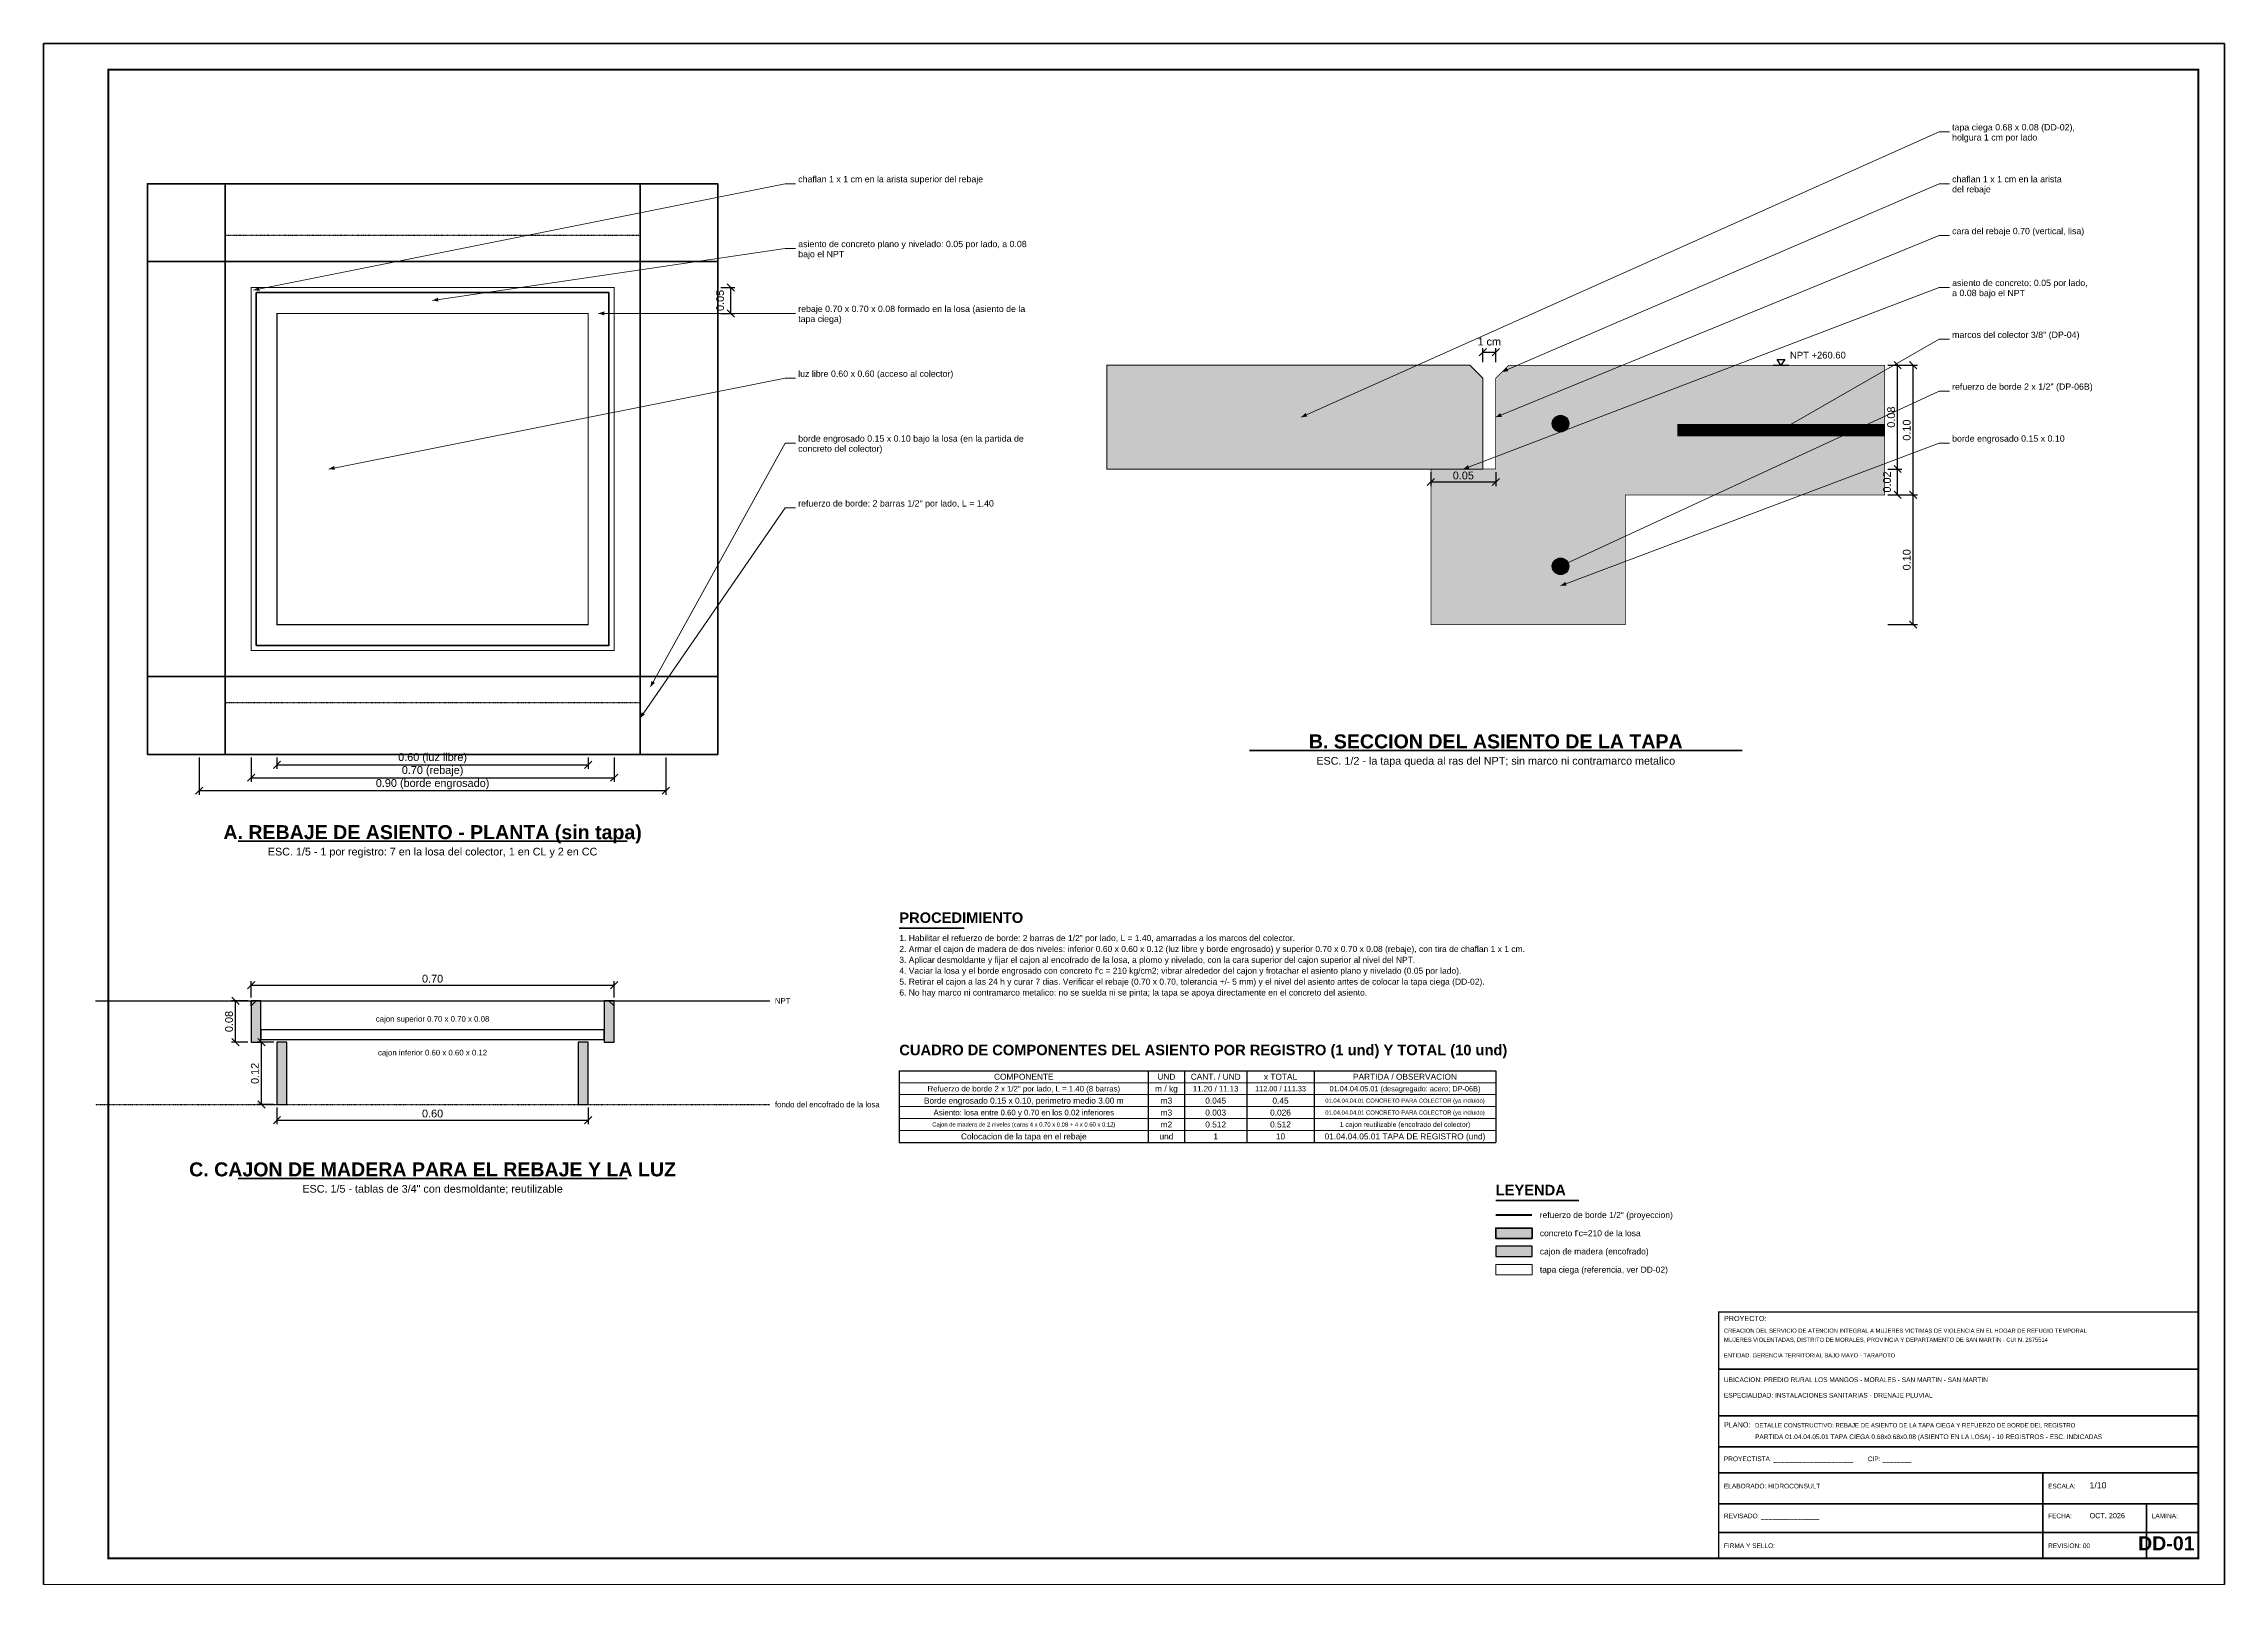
# Paper-space layout 'DD-01' of a CAD drawing. Header units: metres, sheet in millimetres. Extents: x 0 to 841, y 0 to 594.
# The model-space entities are those that its viewports show. They can reach past a viewport. Long polylines and large blocks are cut down to what shows.
import ezdxf
from ezdxf.enums import TextEntityAlignment as Align

# ---------------------------------------------------------------- set-up
doc = ezdxf.new("R2010")
doc.units = ezdxf.units.M
doc.header["$LTSCALE"] = 0.25
doc.linetypes.add('HIDDEN', pattern=[0.375, 0.25, -0.125])
for name, color, linetype, lineweight in [('ACERO', 1, 'CONTINUOUS', 35), ('ACERO-LONG', 5, 'CONTINUOUS', 35), ('CONCRETO', 250, 'CONTINUOUS', 50), ('CONCRETO-OCULTO', 8, 'HIDDEN', 25), ('COTAS', 94, 'CONTINUOUS', 18), ('GRILLA', 9, 'CONTINUOUS', 13), ('LLAMADAS', 30, 'CONTINUOUS', 18), ('MARCO', 7, 'CONTINUOUS', 50), ('REGISTRO', 32, 'CONTINUOUS', 35), ('REGISTRO-TAPA', 30, 'CONTINUOUS', 18), ('ROTULO', 7, 'CONTINUOUS', 35), ('TERRENO', 7, 'CONTINUOUS', 30), ('TITULOS', 160, 'CONTINUOUS', 35)]:
    doc.layers.add(name, color=color, linetype=linetype, lineweight=lineweight)
for name, color, linetype in [('ACERO-PUNTOS', 5, 'CONTINUOUS'), ('LEYENDA', 7, 'CONTINUOUS'), ('NIVELES', 7, 'CONTINUOUS'), ('RELLENO', 32, 'CONTINUOUS'), ('ROTULO-TEXTO', 7, 'CONTINUOUS'), ('TEXTOS', 7, 'CONTINUOUS'), ('TEXTOS-NOTAS', 7, 'CONTINUOUS')]:
    doc.layers.add(name, color=color, linetype=linetype)
doc.layers.add('CONCRETO-ACHURADO', color=8, linetype='CONTINUOUS', true_color=0xe2e2e2)
doc.styles.get("Standard").update_dxf_attribs({"font": 'arial.ttf'})
doc.styles.add('TITULOS', font='arialbd.ttf')
doc.dimstyles.new('COT-10', dxfattribs={"dimscale": 0.01, "dimtxt": 3, "dimasz": 2.2, "dimexe": 1.6, "dimexo": 1.2, "dimgap": 1, "dimtad": 1, "dimzin": 0, "dimdsep": 46, "dimtxsty": 'Standard', "dimtsz": 1.4, "dimcen": 2.5, "dimclrd": 256, "dimclre": 256, "dimclrt": 7, "dimazin": 3, "dimtfac": 1, "dimtmove": 0, "dimatfit": 3})

# ---------------------------------------------------------------- blocks, each defined once
blk = doc.blocks.new('ACERO-12')
at = {"layer": 'ACERO-PUNTOS'}
h = blk.add_hatch(color=5, dxfattribs=at)
h.dxf.hatch_style = 1
h.paths.add_polyline_path([(-0.00635, 0, 1), (0.00635, 0, 1)])
at = {"layer": 'ACERO-PUNTOS', "color": 5}
blk.add_circle((0, 0), 0.00635, dxfattribs=at)
blk = doc.blocks.new('SIMB-NIVEL')
at = {"layer": 'NIVELES'}
blk.add_line((-3, 0), (3, 0), dxfattribs=at)
blk.add_lwpolyline([(0, 0), (-1.5, 2.2), (1.5, 2.2)], close=True, dxfattribs=at)

msp = doc.modelspace()

# ---------------------------------------------------------------- hatches: boundary and pattern name
at = {"layer": 'CONCRETO-ACHURADO', "true_color": 0xe2e2e2}
h = msp.add_hatch(color=7, dxfattribs=at)
h.dxf.hatch_style = 1
h.paths.add_polyline_path([(349045.08, 9281044.09), (349046.53, 9281044.09), (349046.53, 9281044.44), (349046.48, 9281044.49), (349045.08, 9281044.49)])
h = msp.add_hatch(color=7, dxfattribs=at)
h.dxf.hatch_style = 1
h.paths.add_polyline_path([(349046.63, 9281044.49), (349048.08, 9281044.49), (349048.08, 9281043.99), (349047.08, 9281043.99), (349047.08, 9281043.49), (349046.33, 9281043.49), (349046.33, 9281044.09), (349046.58, 9281044.09), (349046.58, 9281044.44)])
h = msp.add_hatch(color=7, dxfattribs=at)
h.dxf.hatch_style = 1
h.paths.add_polyline_path([(349046.58, 9281041.1238), (349046.72, 9281041.1238), (349046.72, 9281041.1638), (349046.58, 9281041.1638)])
at = {"layer": 'RELLENO'}
h = msp.add_hatch(color=7, dxfattribs=at)
h.dxf.hatch_style = 1
h.paths.add_polyline_path([(349041.78, 9281041.88), (349041.818, 9281041.88), (349041.818, 9281042.04), (349041.78, 9281042.04)])
h = msp.add_hatch(color=7, dxfattribs=at)
h.dxf.hatch_style = 1
h.paths.add_polyline_path([(349043.142, 9281041.88), (349043.18, 9281041.88), (349043.18, 9281042.04), (349043.142, 9281042.04)])
h = msp.add_hatch(color=7, dxfattribs=at)
h.dxf.hatch_style = 1
h.paths.add_polyline_path([(349041.88, 9281041.64), (349041.918, 9281041.64), (349041.918, 9281041.88), (349041.88, 9281041.88)])
h = msp.add_hatch(color=7, dxfattribs=at)
h.dxf.hatch_style = 1
h.paths.add_polyline_path([(349043.042, 9281041.64), (349043.08, 9281041.64), (349043.08, 9281041.88), (349043.042, 9281041.88)])
h = msp.add_hatch(color=7, dxfattribs=at)
h.dxf.hatch_style = 1
h.paths.add_polyline_path([(349046.58, 9281041.0536), (349046.72, 9281041.0536), (349046.72, 9281041.0936), (349046.58, 9281041.0936)])

# ---------------------------------------------------------------- linework, layer by layer
at = {"layer": 'ACERO', "const_width": 0.0475}
msp.add_lwpolyline([(349047.28, 9281044.24), (349048.08, 9281044.24)], dxfattribs=at)
at = {"layer": 'ACERO-LONG'}
for p, q in [((349041.68, 9281042.99), (349041.68, 9281045.19)), ((349043.28, 9281042.99), (349043.28, 9281045.19)), ((349041.38, 9281044.89), (349043.58, 9281044.89)), ((349041.38, 9281043.29), (349043.58, 9281043.29))]:
    msp.add_line(p, q, dxfattribs=at)
at = {"layer": 'ACERO-LONG', "const_width": 0.007}
msp.add_lwpolyline([(349046.58, 9281041.214), (349046.72, 9281041.214)], dxfattribs=at)
at = {"layer": 'CONCRETO'}
for points in [[(349041.38, 9281042.99), (349043.58, 9281042.99), (349043.58, 9281045.19), (349041.38, 9281045.19)], [(349041.8, 9281043.41), (349043.16, 9281043.41), (349043.16, 9281044.77), (349041.8, 9281044.77)], [(349046.58, 9281041.1238), (349046.72, 9281041.1238), (349046.72, 9281041.1638), (349046.58, 9281041.1638)]]:
    msp.add_lwpolyline(points, close=True, dxfattribs=at)
for points, const_width in [([(349041.78, 9281043.39), (349043.18, 9281043.39), (349043.18, 9281044.79), (349041.78, 9281044.79)], 0.004), ([(349046.63, 9281044.49), (349048.08, 9281044.49), (349048.08, 9281043.99), (349047.08, 9281043.99), (349047.08, 9281043.49), (349046.33, 9281043.49), (349046.33, 9281044.09), (349046.58, 9281044.09), (349046.58, 9281044.44)], 0.003)]:
    msp.add_lwpolyline(points, close=True, dxfattribs=dict(at, const_width=const_width))
at = {"layer": 'CONCRETO-OCULTO'}
msp.add_line((349041.18, 9281041.64), (349043.78, 9281041.64), dxfattribs=at)
msp.add_lwpolyline([(349041.68, 9281043.19), (349043.28, 9281043.19), (349043.28, 9281044.99), (349041.68, 9281044.99)], close=True, dxfattribs=at)
at = {"layer": 'GRILLA'}
for p, q in [((349044.28, 9281041.724), (349046.58, 9281041.724)), ((349044.28, 9281041.678), (349046.58, 9281041.678)), ((349044.28, 9281041.632), (349046.58, 9281041.632)), ((349044.28, 9281041.586), (349046.58, 9281041.586)), ((349044.28, 9281041.54), (349046.58, 9281041.54))]:
    msp.add_line(p, q, dxfattribs=at)
at = {"layer": 'LLAMADAS'}
for p, q in [((349048.29, 9281045.39), (349045.83, 9281044.29)), ((349048.33, 9281045.39), (349048.29, 9281045.39)), ((349043.84, 9281045.19), (349041.79, 9281044.78)), ((349043.88, 9281045.19), (349043.84, 9281045.19)), ((349048.29, 9281045.19), (349046.605, 9281044.465)), ((349048.33, 9281045.19), (349048.29, 9281045.19)), ((349048.29, 9281044.99), (349046.58, 9281044.29)), ((349048.33, 9281044.99), (349048.29, 9281044.99)), ((349043.84, 9281044.94), (349042.48, 9281044.74)), ((349043.88, 9281044.94), (349043.84, 9281044.94)), ((349048.29, 9281044.79), (349046.455, 9281044.09)), ((349048.33, 9281044.79), (349048.29, 9281044.79)), ((349043.84, 9281044.69), (349043.12, 9281044.69)), ((349043.88, 9281044.69), (349043.84, 9281044.69)), ((349048.29, 9281044.59), (349047.68, 9281044.24)), ((349048.33, 9281044.59), (349048.29, 9281044.59)), ((349043.84, 9281044.44), (349042.08, 9281044.09)), ((349043.88, 9281044.44), (349043.84, 9281044.44)), ((349048.29, 9281044.39), (349046.83, 9281043.715)), ((349048.33, 9281044.39), (349048.29, 9281044.39)), ((349043.84, 9281044.19), (349043.32, 9281043.25)), ((349043.88, 9281044.19), (349043.84, 9281044.19)), ((349048.29, 9281044.19), (349046.83, 9281043.64)), ((349048.33, 9281044.19), (349048.29, 9281044.19)), ((349043.84, 9281043.94), (349043.28, 9281043.13)), ((349043.88, 9281043.94), (349043.84, 9281043.94))]:
    msp.add_line(p, q, dxfattribs=at)
for points in [[(349041.79, 9281044.78), (349041.8131, 9281044.7768), (349041.8101, 9281044.7919)], [(349042.48, 9281044.74), (349042.5029, 9281044.7356), (349042.5006, 9281044.7508)], [(349043.12, 9281044.69), (349043.142, 9281044.6823), (349043.142, 9281044.6977)], [(349046.605, 9281044.465), (349046.6283, 9281044.4666), (349046.6222, 9281044.4808)], [(349045.83, 9281044.29), (349045.8532, 9281044.292), (349045.8469, 9281044.306)], [(349046.58, 9281044.29), (349046.6033, 9281044.2912), (349046.5974, 9281044.3055)], [(349047.68, 9281044.24), (349047.7029, 9281044.2443), (349047.6953, 9281044.2576)], [(349042.08, 9281044.09), (349042.1031, 9281044.0867), (349042.1001, 9281044.1018)], [(349046.455, 9281044.09), (349046.4783, 9281044.0906), (349046.4728, 9281044.105)], [(349046.83, 9281043.715), (349046.8532, 9281043.7172), (349046.8467, 9281043.7312)], [(349046.83, 9281043.64), (349046.8533, 9281043.6405), (349046.8479, 9281043.655)], [(349043.32, 9281043.25), (349043.3374, 9281043.2655), (349043.3239, 9281043.273)], [(349043.28, 9281043.13), (349043.2988, 9281043.1437), (349043.2862, 9281043.1525)]]:
    msp.add_solid(points, dxfattribs=at)
at = {"layer": 'MARCO'}
msp.add_lwpolyline([(349040.98, 9281039.79), (349049.39, 9281039.79), (349049.39, 9281045.73), (349040.98, 9281045.73)], close=True, dxfattribs=at)
at = {"layer": 'MARCO', "const_width": 0.008}
msp.add_lwpolyline([(349041.23, 9281039.89), (349049.29, 9281039.89), (349049.29, 9281045.63), (349041.23, 9281045.63)], close=True, dxfattribs=at)
at = {"layer": 'REGISTRO', "const_width": 0.004}
msp.add_lwpolyline([(349041.88, 9281043.49), (349043.08, 9281043.49), (349043.08, 9281044.69), (349041.88, 9281044.69)], close=True, dxfattribs=at)
at = {"layer": 'REGISTRO-TAPA'}
for points in [[(349045.08, 9281044.09), (349046.53, 9281044.09), (349046.53, 9281044.44), (349046.48, 9281044.49), (349045.08, 9281044.49)], [(349046.58, 9281040.9834), (349046.72, 9281040.9834), (349046.72, 9281041.0234), (349046.58, 9281041.0234)]]:
    msp.add_lwpolyline(points, close=True, dxfattribs=at)
at = {"layer": 'RELLENO'}
for points in [[(349041.78, 9281041.88), (349041.818, 9281041.88), (349041.818, 9281042.04), (349041.78, 9281042.04)], [(349041.78, 9281042.04), (349041.8, 9281042.04), (349041.78, 9281042.02)], [(349043.142, 9281041.88), (349043.18, 9281041.88), (349043.18, 9281042.04), (349043.142, 9281042.04)], [(349043.18, 9281042.04), (349043.16, 9281042.04), (349043.18, 9281042.02)], [(349041.818, 9281041.89), (349043.142, 9281041.89), (349043.142, 9281041.928), (349041.818, 9281041.928)], [(349041.88, 9281041.64), (349041.918, 9281041.64), (349041.918, 9281041.88), (349041.88, 9281041.88)], [(349043.042, 9281041.64), (349043.08, 9281041.64), (349043.08, 9281041.88), (349043.042, 9281041.88)], [(349046.58, 9281041.0536), (349046.72, 9281041.0536), (349046.72, 9281041.0936), (349046.58, 9281041.0936)]]:
    msp.add_lwpolyline(points, close=True, dxfattribs=at)
at = {"layer": 'ROTULO'}
for p, q in [((349047.44, 9281040.62), (349049.29, 9281040.62)), ((349047.44, 9281040.44), (349049.29, 9281040.44)), ((349047.44, 9281040.32), (349049.29, 9281040.32)), ((349047.44, 9281040.22), (349049.29, 9281040.22)), ((349048.69, 9281040.22), (349048.69, 9281039.89)), ((349047.44, 9281040.1), (349049.29, 9281040.1)), ((349049.09, 9281040.1), (349049.09, 9281039.89)), ((349047.44, 9281039.99), (349049.29, 9281039.99))]:
    msp.add_line(p, q, dxfattribs=at)
at = {"layer": 'ROTULO', "const_width": 0.005}
msp.add_lwpolyline([(349047.44, 9281039.89), (349049.29, 9281039.89), (349049.29, 9281040.84), (349047.44, 9281040.84)], close=True, dxfattribs=at)
at = {"layer": 'TERRENO'}
msp.add_line((349041.18, 9281042.04), (349043.78, 9281042.04), dxfattribs=at)
at = {"layer": 'TERRENO', "const_width": 0.002}
for points in [[(349045.08, 9281044.49), (349046.48, 9281044.49)], [(349046.63, 9281044.49), (349048.08, 9281044.49)]]:
    msp.add_lwpolyline(points, dxfattribs=at)
at = {"layer": 'TEXTOS'}
for p, q in [((349044.28, 9281041.77), (349046.58, 9281041.77)), ((349044.28, 9281041.77), (349044.28, 9281041.494)), ((349045.24, 9281041.77), (349045.24, 9281041.494)), ((349045.38, 9281041.77), (349045.38, 9281041.494)), ((349045.62, 9281041.77), (349045.62, 9281041.494)), ((349045.88, 9281041.77), (349045.88, 9281041.494)), ((349046.58, 9281041.77), (349046.58, 9281041.494)), ((349044.28, 9281041.494), (349046.58, 9281041.494))]:
    msp.add_line(p, q, dxfattribs=at)
at = {"layer": 'TITULOS'}
for p, q in [((349045.63, 9281043.005), (349047.53, 9281043.005)), ((349041.73, 9281042.655), (349043.23, 9281042.655)), ((349044.28, 9281042.32), (349044.53, 9281042.32)), ((349041.73, 9281041.355), (349043.23, 9281041.355)), ((349046.58, 9281041.27), (349046.9, 9281041.27))]:
    msp.add_line(p, q, dxfattribs=at)

# ---------------------------------------------------------------- block references
at = {"xscale": 5, "yscale": 5}
for p in [(349046.83, 9281044.265), (349046.83, 9281043.715)]:
    msp.add_blockref('ACERO-12', p, dxfattribs=at)
at = {"layer": 'NIVELES', "xscale": 0.01, "yscale": 0.01}
msp.add_blockref('SIMB-NIVEL', (349047.68, 9281044.49), dxfattribs=at)

# ---------------------------------------------------------------- texts
at = {"layer": 'LEYENDA'}
for s, p in [('refuerzo de borde 1/2" (proyeccion)', (349046.75, 9281041.214)), ("concreto f'c=210 de la losa", (349046.75, 9281041.1438)), ('cajon de madera (encofrado)', (349046.75, 9281041.0736)), ('tapa ciega (referencia, ver DD-02)', (349046.75, 9281041.0034))]:
    msp.add_text(s, height=0.0234, dxfattribs=at).set_placement(p, align=Align.MIDDLE_LEFT)
at = {"layer": 'NIVELES'}
msp.add_text('NPT +260.60', height=0.026, dxfattribs=at).set_placement((349047.715, 9281044.516))
at = {"layer": 'ROTULO-TEXTO'}
for s, height, p in [('CREACION DEL SERVICIO DE ATENCION INTEGRAL A MUJERES VICTIMAS DE VIOLENCIA EN EL HOGAR DE REFUGIO TEMPORAL', 0.016, (349047.46, 9281040.76)), ('PROYECTO:', 0.02, (349047.46, 9281040.805)), ('MUJERES VIOLENTADAS, DISTRITO DE MORALES, PROVINCIA Y DEPARTAMENTO DE SAN MARTIN - CUI N. 2675514', 0.016, (349047.46, 9281040.725)), ('ENTIDAD: GERENCIA TERRITORIAL BAJO MAYO - TARAPOTO', 0.016, (349047.46, 9281040.665)), ('UBICACION: PREDIO RURAL LOS MANGOS - MORALES - SAN MARTIN - SAN MARTIN', 0.018, (349047.46, 9281040.57)), ('ESPECIALIDAD: INSTALACIONES SANITARIAS - DRENAJE PLUVIAL', 0.018, (349047.46, 9281040.51)), ('PLANO:', 0.02, (349047.46, 9281040.395)), ('DETALLE CONSTRUCTIVO: REBAJE DE ASIENTO DE LA TAPA CIEGA Y REFUERZO DE BORDE DEL REGISTRO', 0.016719, (349047.58, 9281040.395)), ('PARTIDA 01.04.04.05.01 TAPA CIEGA 0.68x0.68x0.08 (ASIENTO EN LA LOSA) - 10 REGISTROS - ESC. INDICADAS', 0.018, (349047.58, 9281040.35)), ('PROYECTISTA: ______________________        CIP: ________', 0.018, (349047.46, 9281040.265)), ('1/10', 0.024, (349048.87, 9281040.16)), ('ELABORADO: HIDROCONSULT', 0.018, (349047.46, 9281040.16)), ('ESCALA:', 0.018, (349048.71, 9281040.16)), ('REVISADO: ________________', 0.018, (349047.46, 9281040.045)), ('FECHA:', 0.018, (349048.71, 9281040.045)), ('OCT. 2026', 0.02, (349048.87, 9281040.045)), ('LAMINA:', 0.018, (349049.11, 9281040.045)), ('FIRMA Y SELLO:', 0.018, (349047.46, 9281039.93)), ('REVISION: 00', 0.018, (349048.71, 9281039.93))]:
    msp.add_text(s, height=height, dxfattribs=at).set_placement(p)
at = {"layer": 'TEXTOS'}
for s, p in [('tapa ciega 0.68 x 0.08 (DD-02),', (349048.34, 9281045.3954)), ('holgura 1 cm por lado', (349048.34, 9281045.3565)), ('chaflan 1 x 1 cm en la arista superior del rebaje', (349043.89, 9281045.1954)), ('chaflan 1 x 1 cm en la arista', (349048.34, 9281045.1954)), ('del rebaje', (349048.34, 9281045.1565)), ('cara del rebaje 0.70 (vertical, lisa)', (349048.34, 9281044.9954)), ('asiento de concreto plano y nivelado: 0.05 por lado, a 0.08', (349043.89, 9281044.9454)), ('bajo el NPT', (349043.89, 9281044.9065)), ('asiento de concreto: 0.05 por lado,', (349048.34, 9281044.7954)), ('a 0.08 bajo el NPT', (349048.34, 9281044.7565)), ('tapa ciega)', (349043.89, 9281044.6565)), ('rebaje 0.70 x 0.70 x 0.08 formado en la losa (asiento de la', (349043.89, 9281044.6954)), ('marcos del colector 3/8" (DP-04)', (349048.34, 9281044.5954)), ('luz libre 0.60 x 0.60 (acceso al colector)', (349043.89, 9281044.4454)), ('refuerzo de borde 2 x 1/2" (DP-06B)', (349048.34, 9281044.3954)), ('borde engrosado 0.15 x 0.10 bajo la losa (en la partida de', (349043.89, 9281044.1954)), ('borde engrosado 0.15 x 0.10', (349048.34, 9281044.1954)), ('concreto del colector)', (349043.89, 9281044.1565)), ('refuerzo de borde: 2 barras 1/2" por lado, L = 1.40', (349043.89, 9281043.9454))]:
    msp.add_text(s, height=0.0243, dxfattribs=at).set_placement(p)
for s, height, p in [('ESC. 1/2 - la tapa queda al ras del NPT; sin marco ni contramarco metalico', 0.0297, (349046.58, 9281042.965)), ('ESC. 1/5 - 1 por registro: 7 en la losa del colector, 1 en CL y 2 en CC', 0.0297, (349042.48, 9281042.615)), ('cajon superior 0.70 x 0.70 x 0.08', 0.0216, (349042.48, 9281041.97)), ('cajon inferior 0.60 x 0.60 x 0.12', 0.0216, (349042.48, 9281041.84)), ('Refuerzo de borde 2 x 1/2" por lado, L = 1.40 (8 barras)', 0.0216, (349044.76, 9281041.701)), ('COMPONENTE', 0.02295, (349044.76, 9281041.747)), ('m / kg', 0.02295, (349045.31, 9281041.701)), ('UND', 0.02295, (349045.31, 9281041.747)), ('CANT. / UND', 0.02295, (349045.5, 9281041.747)), ('11.20 / 11.13', 0.0216, (349045.5, 9281041.701)), ('112.00 / 111.33', 0.02025, (349045.75, 9281041.701)), ('x TOTAL', 0.02295, (349045.75, 9281041.747)), ('01.04.04.05.01 (desagregado: acero; DP-06B)', 0.02025, (349046.23, 9281041.701)), ('PARTIDA / OBSERVACION', 0.02295, (349046.23, 9281041.747)), ('Borde engrosado 0.15 x 0.10, perimetro medio 3.00 m', 0.02295, (349044.76, 9281041.655)), ('Asiento: losa entre 0.60 y 0.70 en los 0.02 inferiores', 0.0216, (349044.76, 9281041.609)), ('m3', 0.02295, (349045.31, 9281041.655)), ('m3', 0.02295, (349045.31, 9281041.609)), ('0.045', 0.02295, (349045.5, 9281041.655)), ('0.003', 0.02295, (349045.5, 9281041.609)), ('0.026', 0.02295, (349045.75, 9281041.609)), ('0.45', 0.02295, (349045.75, 9281041.655)), ('01.04.04.04.01 CONCRETO PARA COLECTOR (ya incluido)', 0.0162, (349046.23, 9281041.655)), ('01.04.04.04.01 CONCRETO PARA COLECTOR (ya incluido)', 0.0162, (349046.23, 9281041.609)), ('Cajon de madera de 2 niveles (caras 4 x 0.70 x 0.08 + 4 x 0.60 x 0.12)', 0.0162, (349044.76, 9281041.563)), ('Colocacion de la tapa en el rebaje', 0.02295, (349044.76, 9281041.517)), ('und', 0.02295, (349045.31, 9281041.517)), ('m2', 0.02295, (349045.31, 9281041.563)), ('0.512', 0.02295, (349045.5, 9281041.563)), ('0.512', 0.02295, (349045.75, 9281041.563)), ('01.04.04.05.01 TAPA DE REGISTRO (und)', 0.02295, (349046.23, 9281041.517)), ('1 cajon reutilizable (encofrado del colector)', 0.0189, (349046.23, 9281041.563)), ('1', 0.0229, (349045.5, 9281041.517)), ('10', 0.02295, (349045.75, 9281041.517)), ('ESC. 1/5 - tablas de 3/4" con desmoldante; reutilizable', 0.0297, (349042.48, 9281041.315))]:
    msp.add_text(s, height=height, dxfattribs=at).set_placement(p, align=Align.MIDDLE_CENTER)
for s, p in [('NPT', (349043.8, 9281042.04)), ('fondo del encofrado de la losa', (349043.8, 9281041.64))]:
    msp.add_text(s, height=0.0216, dxfattribs=at).set_placement(p, align=Align.MIDDLE_LEFT)
at = {"layer": 'TEXTOS-NOTAS'}
for s, p in [('1. Habilitar el refuerzo de borde: 2 barras de 1/2" por lado, L = 1.40, amarradas a los marcos del colector.', (349044.28, 9281042.27)), ('3. Aplicar desmoldante y fijar el cajon al encofrado de la losa, a plomo y nivelado, con la cara superior del cajon superior al nivel del NPT.', (349044.28, 9281042.186)), ('2. Armar el cajon de madera de dos niveles: inferior 0.60 x 0.60 x 0.12 (luz libre y borde engrosado) y superior 0.70 x 0.70 x 0.08 (rebaje), con tira de chaflan 1 x 1 cm.', (349044.28, 9281042.228)), ("4. Vaciar la losa y el borde engrosado con concreto f'c = 210 kg/cm2; vibrar alrededor del cajon y frotachar el asiento plano y nivelado (0.05 por lado).", (349044.28, 9281042.144)), ('5. Retirar el cajon a las 24 h y curar 7 dias. Verificar el rebaje (0.70 x 0.70, tolerancia +/- 5 mm) y el nivel del asiento antes de colocar la tapa ciega (DD-02).', (349044.28, 9281042.102)), ('6. No hay marco ni contramarco metalico: no se suelda ni se pinta; la tapa se apoya directamente en el concreto del asiento.', (349044.28, 9281042.06))]:
    msp.add_text(s, height=0.0234, dxfattribs=at).set_placement(p)
at = {"layer": 'TITULOS', "style": 'TITULOS'}
for s, p in [('B. SECCION DEL ASIENTO DE LA TAPA', (349046.58, 9281043.04)), ('A. REBAJE DE ASIENTO - PLANTA (sin tapa)', (349042.48, 9281042.69)), ('C. CAJON DE MADERA PARA EL REBAJE Y LA LUZ', (349042.48, 9281041.39))]:
    msp.add_text(s, height=0.054, dxfattribs=at).set_placement(p, align=Align.MIDDLE_CENTER)
for s, p in [('PROCEDIMIENTO', (349044.28, 9281042.34)), ('CUADRO DE COMPONENTES DEL ASIENTO POR REGISTRO (1 und) Y TOTAL (10 und)', (349044.28, 9281041.83)), ('LEYENDA', (349046.58, 9281041.29))]:
    msp.add_text(s, height=0.0405, dxfattribs=at).set_placement(p)
msp.add_text('DD-01', height=0.054, dxfattribs=at).set_placement((349049.275, 9281039.905), align=Align.BOTTOM_RIGHT)

# ---------------------------------------------------------------- dimensions: what is measured, and where the dimension line sits
at = {"layer": 'COTAS'}
for base, p1, p2, text in [((349043.63, 9281044.69), (349043.58, 9281044.69), (349043.58, 9281044.79), '0.05'), ((349048.13, 9281044.09), (349048.08, 9281044.09), (349048.08, 9281044.49), '0.08'), ((349048.19, 9281043.99), (349048.08, 9281043.99), (349048.08, 9281044.49), '0.10'), ((349048.13, 9281043.99), (349048.08, 9281043.99), (349048.08, 9281044.09), '0.02'), ((349048.19, 9281043.49), (349048.08, 9281043.49), (349048.08, 9281043.99), '0.10'), ((349041.72, 9281041.88), (349041.78, 9281041.88), (349041.78, 9281042.04), '0.08'), ((349041.82, 9281041.64), (349041.88, 9281041.64), (349041.88, 9281041.88), '0.12')]:
    msp.add_linear_dim(base=base, p1=p1, p2=p2, angle=90, text=text, dimstyle='COT-10', dxfattribs=at).render()
for base, p1, p2, text in [((349046.53, 9281044.54), (349046.53, 9281044.49), (349046.58, 9281044.49), '1 cm'), ((349046.33, 9281044.04), (349046.33, 9281044.09), (349046.58, 9281044.09), '0.05'), ((349041.88, 9281042.95), (349041.88, 9281042.99), (349043.08, 9281042.99), '0.60 (luz libre)'), ((349041.58, 9281042.85), (349041.58, 9281042.99), (349043.38, 9281042.99), '0.90 (borde engrosado)'), ((349041.78, 9281042.9), (349041.78, 9281042.99), (349043.18, 9281042.99), '0.70 (rebaje)'), ((349041.78, 9281042.1), (349041.78, 9281042.04), (349043.18, 9281042.04), '0.70'), ((349041.88, 9281041.58), (349041.88, 9281041.64), (349043.08, 9281041.64), '0.60')]:
    msp.add_linear_dim(base=base, p1=p1, p2=p2, text=text, dimstyle='COT-10', dxfattribs=at).render()

psp = doc.layouts.new('DD-01')

# ---------------------------------------------------------------- viewports
at = {"layer": 'MARCO'}
psp.add_viewport(center=(420.5, 297), size=(841, 594), view_center_point=(349045.185, 9281042.76), view_height=5.94, dxfattribs=at)

doc.saveas('drawing.dxf')
